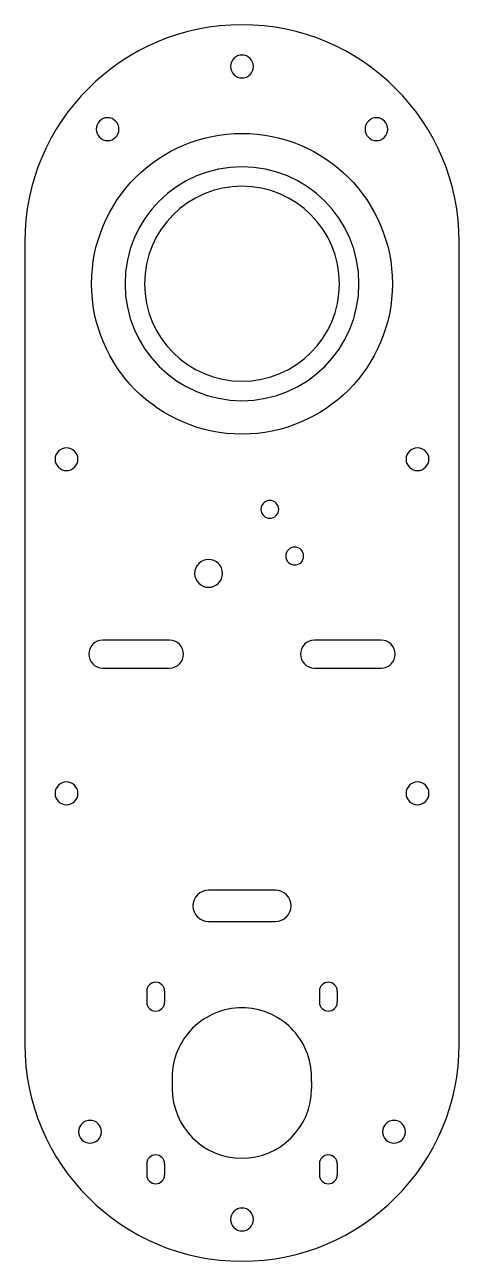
# Model space of a CAD drawing. Extents: x -39 to 39, y -183 to 39.
import ezdxf

# ---------------------------------------------------------------- set-up
doc = ezdxf.new("R2010")
doc.units = 0
doc.layers.add('Shape2DView', color=7, linetype='CONTINUOUS')

msp = doc.modelspace()

# ---------------------------------------------------------------- linework, layer by layer
at = {"layer": 'Shape2DView'}
for p, q in [((-39, 0), (-39, -144)), ((39, -144), (39, 0)), ((-13, -71.5), (-25, -71.5)), ((25, -71.5), (13, -71.5)), ((-25, -76.5), (-13, -76.5)), ((13, -76.5), (25, -76.5)), ((6, -116.4), (-6, -116.4)), ((-6, -122), (6, -122)), ((-17.1, -134.5), (-17.1, -136.5)), ((-13.9, -134.5), (-13.9, -136.5)), ((13.9, -134.5), (13.9, -136.5)), ((17.1, -134.5), (17.1, -136.5)), ((-12.5258, -150), (-12.5258, -152)), ((12.4742, -150.802), (12.4742, -152)), ((-17.1, -165.5), (-17.1, -167.5)), ((-13.9, -165.5), (-13.9, -167.5)), ((13.9, -165.5), (13.9, -167.5)), ((17.1, -165.5), (17.1, -167.5))]:
    msp.add_line(p, q, dxfattribs=at)
msp.add_circle((0, -7.5), 27, dxfattribs=at)
for centre, radius, start, end in [((0, 0), 39, 0, 180), ((0, 31.5), 2.05, 0, 180), ((0, 31.5), 2.05, 180, 0), ((-24.1304, 20.2478), 2.05, 0, 180), ((24.1304, 20.2478), 2.05, 0, 180), ((-24.1304, 20.2478), 2.05, 180, 0), ((24.1304, 20.2478), 2.05, 180, 0), ((0, -7.5), 21, 0, 180), ((0, -7.5), 17.5, 0, -180), ((0, -7.5), 21, 180, 0), ((0, -7.5), 17.5, -180, 0), ((-31.5, -39), 2.05, 0, 180), ((31.5, -39), 2.05, 0, 180), ((-31.5, -39), 2.05, 180, 0), ((31.5, -39), 2.05, 180, 0), ((5, -48), 1.6, 0, 180), ((5, -48), 1.6, 180, 0), ((9.45998, -56.388), 1.6, 0, 180), ((-6, -59.5), 2.5, 0, 180), ((9.45998, -56.388), 1.6, 180, 0), ((-6, -59.5), 2.5, 180, 0), ((-25, -74), 2.5, 90, -90), ((-13, -74), 2.5, 0, 90), ((13, -74), 2.5, 90, -90), ((25, -74), 2.5, 0, 90), ((-13, -74), 2.5, -90, 0), ((25, -74), 2.5, -90, 0), ((-31.5, -99), 2.05, 0, 180), ((31.5, -99), 2.05, 0, 180), ((-31.5, -99), 2.05, 180, 0), ((31.5, -99), 2.05, 180, 0), ((-6, -119.2), 2.8, 90, -90), ((6, -119.2), 2.8, 0, 90), ((6, -119.2), 2.8, -90, 0), ((-15.5, -134.5), 1.6, 0, 180), ((15.5, -134.5), 1.6, 0, 180), ((-15.5, -136.5), 1.6, 180, 0), ((-0.02576, -150), 12.5, 89.941, 180), ((0, -150), 12.5, 0, 90.059), ((15.5, -136.5), 1.6, 180, 0), ((0, -144), 39, 180, 0), ((0, -150), 12.5, -3.67886, 0), ((-0.02576, -152), 12.5, 180, 0), ((-27.2798, -159.75), 2.05, 0, 180), ((-27.2798, -159.75), 2.05, 180, 0), ((27.2798, -159.75), 2.05, 0, 180), ((27.2798, -159.75), 2.05, 180, 0), ((-15.5, -165.5), 1.6, 0, 180), ((15.5, -165.5), 1.6, 0, 180), ((-15.5, -167.5), 1.6, 180, 0), ((15.5, -167.5), 1.6, 180, 0), ((0, -175.5), 2.05, 0, 180), ((0, -175.5), 2.05, 180, 0)]:
    msp.add_arc(centre, radius, start, end, dxfattribs=at)

doc.saveas('drawing.dxf')
